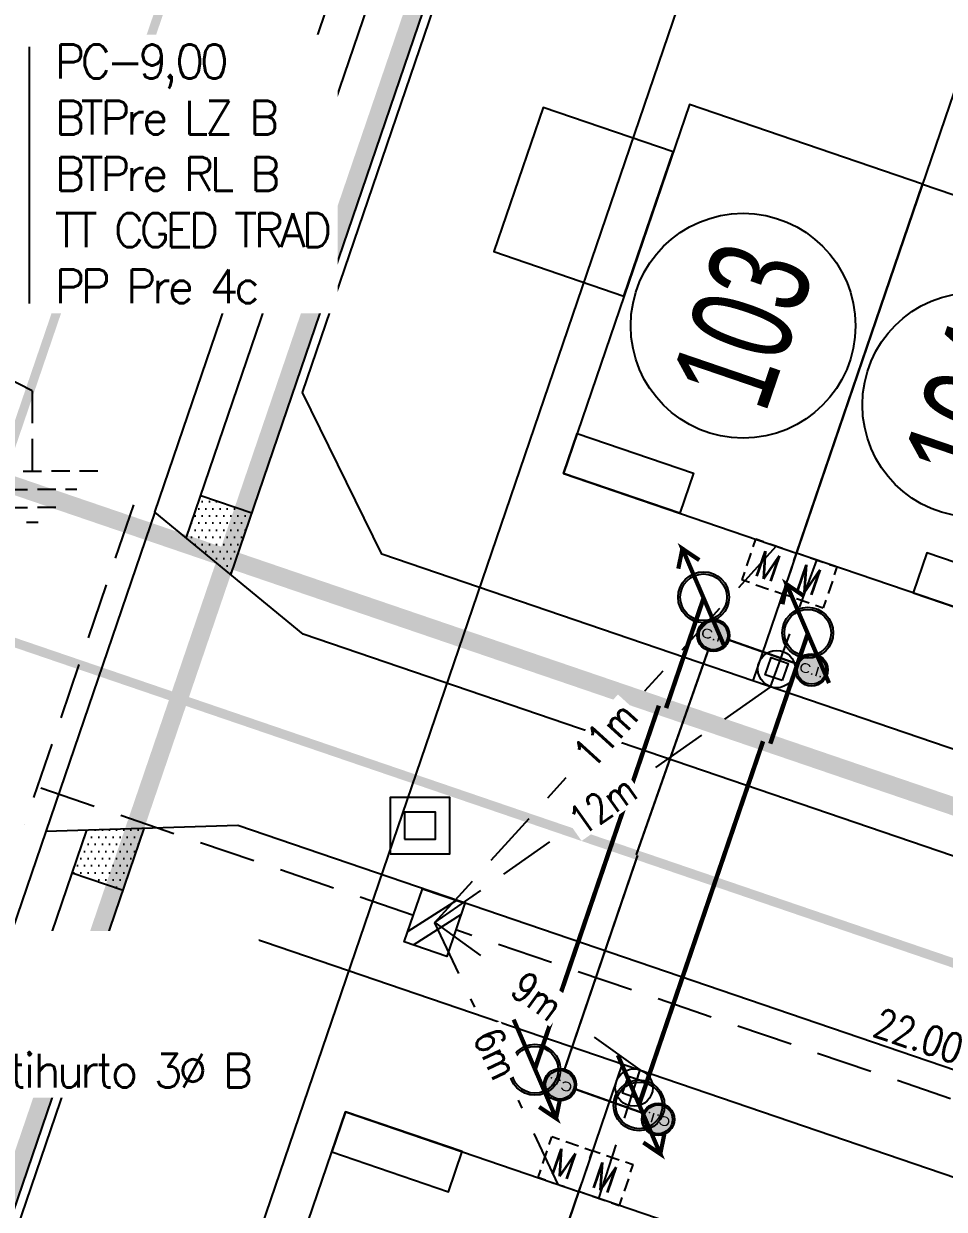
# Model space of a CAD drawing. Extents: x 0 to 336586, y 0 to 6284468.
# Drawn here: x 335309.7 to 335330.17, y 6277760.61 to 6277786.98 of the extents above; entities that cross this region are included whole.
import ezdxf
from ezdxf.enums import TextEntityAlignment as Align

# ---------------------------------------------------------------- set-up
doc = ezdxf.new("R2010")
doc.units = 0
doc.header["$LTSCALE"] = 5
doc.linetypes.add('DASHED', pattern=[0.75, 0.5, -0.25])
doc.linetypes.add('HIDDEN', pattern=[0.375, 0.25, -0.125])
for name, color, linetype in [('ACOM-P', 251, 'DASHED'), ('CALLES-URBANAS', 6, 'Continuous'), ('COTAS', 11, 'Continuous'), ('EQUIPOS', 240, 'Continuous'), ('EQUIPOS_P', 240, 'Continuous'), ('ESTRUCTURAS', 42, 'Continuous'), ('ESTRUCTURAS_E', 42, 'Continuous'), ('ESTRUCTURAS_P', 42, 'Continuous'), ('GRILLA', 254, 'Continuous'), ('LBT_A_P', 100, 'DASHED'), ('LINEA-EDIFICACION-URBANA', 21, 'Continuous'), ('MUROS', 8, 'Continuous'), ('PLANTA', 6, 'Continuous'), ('POSTES_E', 41, 'Continuous'), ('POSTES_P', 41, 'Continuous'), ('Prosan Agua Potable D. Arranque', 1, 'Continuous'), ('Prosan Agua Potable D. MAP', 5, 'Continuous'), ('Prosan Agua Potable P. Cañeria Proyectada', 1, 'Continuous'), ('Prosan Alcantarillado D. Union Domiciliaria', 4, 'Continuous'), ('Prosan Alcantarillado P. Colector Proyectado', 1, 'Continuous'), ('Prosan Pavimentación Solera Rebajada Proyectada', 8, 'HIDDEN'), ('Prosan Pavimentación Vereda Proyectada', 8, 'Continuous'), ('Prosan Pavimentación Vereda Reforzada Proyectada Hatch', 8, 'Continuous'), ('PUNTO-DE-INTERES', 254, 'Continuous'), ('servicios', 6, 'Continuous'), ('TEXTO-BT_P', 151, 'Continuous')]:
    doc.layers.add(name, color=color, linetype=linetype)
doc.styles.add('2mm', font='simplex.shx', dxfattribs={"width": 0.8, "height": 0.65})
doc.styles.add('ARIAL', font='arial.ttf', dxfattribs={"width": 0.82})
doc.styles.add('ROMANS', font='romans.shx', dxfattribs={"height": 1})
doc.styles.add('Swis-50', font='swissc.ttf', dxfattribs={"width": 0.85})
doc.dimstyles.new('ACOMETIDA 500', dxfattribs={"dimtxt": 0.65, "dimasz": 1.8, "dimexe": 1.25, "dimexo": 0.625, "dimtad": 0, "dimdec": 0, "dimtxsty": '2mm', "dimblk": 'NONE', "dimcen": 2.5, "dimse1": 1, "dimse2": 1, "dimclrd": 256, "dimclrt": 2, "dimadec": 0, "dimazin": 0, "dimtfac": 1, "dimtdec": 0, "dimtmove": 0, "dimatfit": 3, "dimldrblk": 'NONE', "dimfxl": 1, "dimtfill": 1, "dimlwd": -1, "dimarcsym": 2})
doc.dimstyles.new('GRILLA X 500', dxfattribs={"dimtxt": 0.5, "dimasz": 1.8, "dimexe": 1.25, "dimexo": 0.625, "dimtad": 0, "dimdec": 0, "dimtxsty": 'ROMANS', "dimblk": 'NONE', "dimcen": 2.5, "dimse1": 1, "dimse2": 1, "dimsd1": 1, "dimsd2": 1, "dimclrd": 256, "dimclrt": 256, "dimadec": 0, "dimazin": 0, "dimtfac": 1, "dimtdec": 0, "dimtmove": 0, "dimatfit": 3, "dimldrblk": 'NONE', "dimfxlon": 1, "dimtfill": 1, "dimlwd": -1, "dimarcsym": 2})
doc.dimstyles.new('VANO 500', dxfattribs={"dimtxt": 0.65, "dimasz": 1.8, "dimexe": 0, "dimexo": 8, "dimgap": 1.2, "dimtad": 0, "dimdec": 0, "dimzin": 0, "dimdsep": 46, "dimtxsty": '2mm', "dimblk": 'NONE', "dimcen": 0, "dimse1": 1, "dimse2": 1, "dimsd1": 1, "dimsd2": 1, "dimclrd": 7, "dimclrt": 2, "dimadec": 0, "dimazin": 0, "dimtfac": 1, "dimtdec": 0, "dimtofl": 0, "dimtmove": 0, "dimatfit": 3, "dimldrblk": 'NONE', "dimfxl": 1, "dimtfill": 1, "dimtolj": 1, "dimtzin": 0, "dimlwd": 25, "dimarcsym": 0})
pattern_1 = [(0, (398815.021874129, 6883263.931051567), (0.079375, 0.15875), [0, -0.15875])]

# ---------------------------------------------------------------- blocks, each defined once
blk = doc.blocks.new('A$C461B3DCE')
at = {"layer": 'Prosan Agua Potable D. MAP', "ltscale": 2}
h = blk.add_hatch(color=4, dxfattribs=at)
h.dxf.hatch_style = 1
edge = h.paths.add_edge_path()
edge.add_line((0.7710314885518511, 0.5448670548734738), (0.7504819952160025, 0.5306253450311521))
edge.add_arc((0.5218886427903211, 0.3768014163459124), 0.2755298927691394, 393.9372072948622, 430.8894317799293)
edge.add_arc((0.5219586611189867, 0.376749035538496), 0.2755564759331746, 70.90675392884668, 215.492820778389)
edge.add_line((0.2976038094080948, 0.2167606861423788), (0.2770543160722461, 0.2025189763000571))
edge.add_arc((0.5218886427903213, 0.3768014163459125), 0.3005298927691393, 70.88943177992928, 215.4447158899646, ccw=False)
edge.add_arc((0.5218886427903213, 0.3768014163459125), 0.3005298927691391, 394.0026343322039, 430.88943177992934, ccw=False)
h = blk.add_hatch(color=4, dxfattribs=at)
h.dxf.hatch_style = 1
edge = h.paths.add_edge_path()
edge.add_line((0.7622593604771488, 0.557190258923689), (0.7420747884321109, 0.5424359027211417))
edge.add_arc((0.521888642790321, 0.3768014163459126), 0.2755298927691394, 0, 36.95222448506712, ccw=False)
edge.add_arc((0.5218620722195667, 0.376884724929531), 0.2755564759331746, 215.3966110015403, 359.98267785108266, ccw=False)
edge.add_line((0.2972388881172841, 0.2172733325026044), (0.2770543160722462, 0.2025189763000571))
edge.add_arc((0.5218886427903211, 0.3768014163459128), 0.3005298927691393, 215.4447158899647, 360)
edge.add_arc((0.5218886427903211, 0.3768014163459128), 0.3005298927691391, 0, 36.88679744772544)
at = {"layer": 'Prosan Agua Potable D. MAP', "color": 4, "ltscale": 2, "const_width": 0.05}
blk.add_lwpolyline([(9.38084215e-08, 1.08246816e-07), (1.023286459401971, 0.7479937492063158), (0.9377070762315523, 0.5236589383472321), (1.023286459402515, 0.7479937492077511), (0.7832410503892931, 0.7426890532315298)], dxfattribs=at)
at = {"layer": 'Prosan Agua Potable D. MAP', "color": 4, "ltscale": 2}
for radius in [0.3005298927691391, 0.2755298927691391]:
    blk.add_circle((0.5218886427903211, 0.3768014163459128), radius, dxfattribs=at)
blk = doc.blocks.new('agua potable')
at = {"layer": 'Prosan Agua Potable D. Arranque', "color": 4, "const_width": 0.1}
for points, elevation in [([(335814.4157710713, 6282451.898715483), (335813.580768897, 6282449.452711968)], -499.809), ([(335816.7329708424, 6282451.107683565), (335815.897968668, 6282448.661680053)], -499.809), ([(335810.663211407, 6282441.430204176), (335813.4205579253, 6282449.50740384)], -499.8090000075405), ([(335812.9804111782, 6282440.639172263), (335815.7377576992, 6282448.716371923)], -499.8090000075405)]:
    blk.add_lwpolyline(points, dxfattribs=dict(at, elevation=elevation))
at = {"layer": 'Prosan Agua Potable P. Cañeria Proyectada', "color": 4, "const_width": 0.4}
for points in [[(335854.3845758403, 6282600.925275253), (335785.7325795351, 6282399.820380611)], [(335715.1385539899, 6282483.05833149), (335803.8139580395, 6282452.786847938)], [(335803.8139580398, 6282452.786847938), (335889.6557240476, 6282423.482694933)]]:
    blk.add_lwpolyline(points, dxfattribs=at)
at = {"layer": 'Prosan Agua Potable D. MAP', "color": 4, "ltscale": 20}
for p, xscale, yscale, zscale, rotation in [((335814.8873817247, 6282450.800931305, -499.809), 1.885254132807255, 1.885254132807255, 1.885254132807255, 77.0827137440164), ((335817.2045814955, 6282450.009899392, -499.809), 1.885254132807254, 1.885254132807254, 1.885254132807254, 77.08271373004237), ((335810.191600754, 6282442.527988355, -499.8090000075405), 1.885254132835699, 1.885254132835699, 1.885254132835699, 257.0827137300424), ((335812.508800525, 6282441.736956439, -499.8090000075405), 1.885254132835698, 1.885254132835698, 1.885254132835698, 257.0827137440164)]:
    blk.add_blockref('A$C461B3DCE', p, dxfattribs=dict(at, xscale=xscale, yscale=yscale, zscale=zscale, rotation=rotation))
blk = doc.blocks.new('UD')
at = {"layer": 'Prosan Alcantarillado D. Union Domiciliaria', "true_color": 0x57ffab}
h = blk.add_hatch(color=101, dxfattribs=at)
edge = h.paths.add_edge_path()
edge.add_arc((6.984919e-10, 0), 0.3200000000000001, 0, 360)
at = {"layer": 'Prosan Alcantarillado D. Union Domiciliaria', "color": 7}
for radius in [0.36, 0.3200000000000001]:
    blk.add_circle((6.984919e-10, 0), radius, dxfattribs=at)
at = {"layer": 'Prosan Alcantarillado D. Union Domiciliaria', "color": 7, "ltscale": 10, "style": 'ARIAL', "oblique": 359.9999998988733, "width": 1.199999998176862}
blk.add_text('C.I.', height=0.2121039574924962, dxfattribs=at).set_placement((0, 0), align=Align.MIDDLE_CENTER)
blk = doc.blocks.new('ALCANTARILLADO')
at = {"layer": 'Prosan Alcantarillado D. Union Domiciliaria', "color": 5, "ltscale": 20, "const_width": 0.05}
for points in [[(30.65377584700764, -198.0063979099505), (32.15849192029418, -198.5353359977016)], [(30.18898056827311, -198.2447350907605), (28.59218417202646, -202.7872803515056)], [(26.99982632389583, -207.5501903375844), (28.62225584814587, -202.7975460436428)], [(27.24311812520318, -207.9974141089479), (28.74682000751636, -208.5292285574833)]]:
    blk.add_lwpolyline(points, dxfattribs=at)
at = {"layer": 'Prosan Alcantarillado P. Colector Proyectado', "color": 5}
for points, const_width in [([(28.22054205274617, -154.0500411273679), (13.36045500034379, -197.5836811513873)], 0.2), ([(100.6309743472957, -227.3755734938895), (14.04279268269602, -197.8166135421488)], 0.2072855569235698)]:
    blk.add_lwpolyline(points, dxfattribs=dict(at, const_width=const_width))
at = {"layer": 'Prosan Alcantarillado D. Union Domiciliaria', "color": 5, "ltscale": 20}
for p, rotation in [((30.30832371251017, -197.9050923163304), 343.655956915462), ((32.49134963827964, -198.6724700179184), 343.655956915462), ((26.89786034004646, -207.8954481238034), 163.546395338698), ((29.07941488975484, -208.6669988220092), 163.546395338698)]:
    blk.add_blockref('UD', p, dxfattribs=dict(at, rotation=rotation))
blk = doc.blocks.new('A$C12F70A7C')
at = {"layer": 'MUROS'}
for points in [[(0, -8.672000000951812), (-5.476999999998952, -8.672000000951812), (-5.476999999998952, 0), (0, 0)], [(-2.738500000006752, 0), (-5.476999999998952, 0), (-5.476999999998952, -0.9399999999441206), (-2.738500000006752, -0.9399999999441206)], [(0, -8.672000000951812), (5.4769999999844, -8.672000000951812), (5.4769999999844, 0), (0, 0)], [(2.7384999999922, 0), (5.4769999999844, 0), (5.4769999999844, -0.9399999999441206), (2.7384999999922, -0.9399999999441206)], [(-5.476999999998952, -7.557999999960883), (-8.53499999998894, -7.557999999960883), (-8.53499999998894, -4.169999999925493), (-5.476999999998952, -4.169999999925493)], [(5.4769999999844, -7.557999999960883), (8.534999999974389, -7.557999999960883), (8.534999999974389, -4.169999999925493), (5.4769999999844, -4.169999999925493)]]:
    blk.add_lwpolyline(points, close=True, dxfattribs=at)
blk = doc.blocks.new('PLANTA')
at = {"layer": 'Prosan Pavimentación Vereda Reforzada Proyectada Hatch'}
h = blk.add_hatch(dxfattribs=at)
h.set_pattern_fill('DOTS', color=256, scale=0.1)
h.set_pattern_definition(pattern_1)
h.paths.add_polyline_path([(335804.3695351921, 6282453.792538088), (335803.2338843399, 6282454.18021984), (335802.9108162123, 6282453.23384413), (335803.9010864072, 6282452.420293308)])
h = blk.add_hatch(dxfattribs=at)
h.set_pattern_fill('DOTS', color=256, scale=0.1)
h.set_pattern_definition(pattern_1)
h.paths.add_polyline_path([(335801.9747926965, 6282446.777528135), (335800.6937611868, 6282446.739340818), (335800.3706930592, 6282445.792965109), (335801.5063439115, 6282445.405283355)])
at = {"layer": 'CALLES-URBANAS', "flags": 128}
blk.add_lwpolyline([(335805.5102754739, 6282451.09827322), (335802.2093748242, 6282453.810109297), (335814.6474977359, 6282490.245574141), (335818.9176027682, 6282490.372865196), (335899.9746823509, 6282462.702080069), (335903.2755830006, 6282459.990243994), (335890.837460089, 6282423.554779149), (335886.5673550565, 6282423.427488094)], close=True, dxfattribs=at)
blk.add_lwpolyline([(335869.7327027355, 6282380.30374775, 0.4142135623773341), (335877.3493657625, 6282384.043593246), (335888.4144491321, 6282416.456961322), (335885.1135484824, 6282419.168797398), (335804.0564688998, 6282446.839582525), (335799.7863638674, 6282446.71229147), (335788.7212804979, 6282414.298923394, 0.4142135623730951), (335792.4611259939, 6282406.682260367), (335796.9383142946, 6282405.153864376)], format="xyb", dxfattribs=at)
blk.add_lwpolyline([(335800.6937611868, 6282446.739340818), (335789.5256998516, 6282414.024315486), (335788.7212804979, 6282414.298923394)], dxfattribs=at)
at = {"layer": 'LINEA-EDIFICACION-URBANA', "ltscale": 0.2}
for p, q in [((335827.4651814417, 6282485.077452198), (335815.5116607213, 6282450.061550919)), ((335812.6040475731, 6282441.544169527), (335800.6505268528, 6282406.528268248))]:
    blk.add_line(p, q, dxfattribs=at)
for points in [[(335815.6207673331, 6282486.132134343), (335819.2112967173, 6282487.895114416), (335898.2271818277, 6282460.921140153), (335899.9901619015, 6282457.330610769), (335889.8641904916, 6282427.668218948), (335886.2736611073, 6282425.905238874), (335807.257775997, 6282452.879213137), (335805.4947959232, 6282456.469742522)], [(335871.4125272388, 6282382.371956202), (335792.3966421284, 6282409.345930465), (335790.6336620546, 6282412.93645985), (335800.7596334646, 6282442.598851671), (335804.3501628488, 6282444.361831745), (335883.3660479591, 6282417.387857482), (335885.1290280329, 6282413.797328098), (335875.003056623, 6282384.134936277)]]:
    blk.add_lwpolyline(points, close=True, dxfattribs=at)
at = {"layer": 'Prosan Pavimentación Solera Rebajada Proyectada', "flags": 128}
blk.add_lwpolyline([(335801.7361869692, 6282453.97164336), (335799.3131760122, 6282446.873825533)], dxfattribs=at)
at = {"layer": 'Prosan Pavimentación Solera Rebajada Proyectada', "linetype": 'Continuous', "flags": 128}
blk.add_lwpolyline([(335802.2093748242, 6282453.810109297), (335799.7863638674, 6282446.71229147)], dxfattribs=at)
at = {"layer": 'Prosan Pavimentación Vereda Proyectada'}
for points in [[(335802.9108162123, 6282453.23384413), (335815.5548950554, 6282490.272623491)], [(335803.9010864072, 6282452.420293308), (335816.835926565, 6282490.310810806)], [(335803.2338843399, 6282454.18021984), (335804.3695351922, 6282453.792538088)], [(335798.1545588452, 6282407.168994445), (335792.253628172, 6282409.183419163), (335790.4176230726, 6282412.922673144), (335801.9747926965, 6282446.777528135)], [(335800.3706930592, 6282445.792965109), (335801.5063439115, 6282445.405283355)]]:
    blk.add_lwpolyline(points, dxfattribs=at)
at = {"layer": 'PUNTO-DE-INTERES', "color": 8}
for centre in [(335815.2948540982, 6282457.955533136), (335820.4469187076, 6282456.196751873)]:
    blk.add_circle(centre, 2.5, dxfattribs=at)
at = {"layer": 'PUNTO-DE-INTERES', "rotation": 161.1514259085047}
blk.add_blockref('A$C12F70A7C', (335816.4808651041, 6282452.90067805), dxfattribs=at)
blk.add_blockref('A$C12F70A7C', (335816.4808651041, 6282452.90067805), dxfattribs=at)
blk.add_blockref('A$C12F70A7C', (335816.4808651041, 6282452.90067805), dxfattribs=at)
at = {"layer": 'PUNTO-DE-INTERES', "xscale": -1, "rotation": 341.1514259085047}
blk.add_blockref('A$C12F70A7C', (335811.6348431904, 6282438.705042396), dxfattribs=at)
blk.add_blockref('A$C12F70A7C', (335811.6348431904, 6282438.705042396), dxfattribs=at)
blk.add_blockref('A$C12F70A7C', (335811.6348431904, 6282438.705042396), dxfattribs=at)
at = {"layer": 'PUNTO-DE-INTERES', "color": 8, "char_height": 2.25, "attachment_point": 5, "rotation": 71.15142590850466, "line_spacing_factor": 0.6, "style": 'Swis-50'}
for s, insert in [('\\fArial Narrow|b0|i0|c00|p39;\\H1x;\\W0.8;103', (335815.2895923953, 6282457.957329344)), ('\\fArial Narrow|b0|i0|c00|p39;\\H1x;\\W0.8;104', (335820.4429724306, 6282456.198099029))]:
    blk.add_mtext(s, dxfattribs=dict(at, insert=insert))
blk = doc.blocks.new('EM-BT_P')
at = {"layer": 'EQUIPOS'}
for p, q in [((-1.59583581811421, 0.990598165203636), (-1.59583581811421, 1.595838092819461)), ((-0.990595890498426, 1.595417830392476), (-1.59583581811421, 1.595417830392476)), ((-0.4940528739877835, 1.595417830392476), (0.4940729303437621, 1.595417830392476)), ((0.9906159468543903, 1.595417830392476), (1.595855874470174, 1.595417830392476)), ((1.595855874470174, 0.990598165203636), (1.595855874470174, 1.595838092819461)), ((-1.59583581811421, 0.4940551486930361), (-1.59583581811421, -0.4940706556385237)), ((1.595855874470174, 0.4940551486930361), (1.595855874470174, -0.4940706556385237)), ((-1.59583581811421, -0.9906136721491804), (-1.59583581811421, -1.595853599764949)), ((-0.990595890498426, -1.595433337337964), (-1.59583581811421, -1.595433337337964)), ((-0.4940528739877835, -1.595433337337964), (0.4940729303437621, -1.595433337337964)), ((0.9906159468543903, -1.595433337337964), (1.595855874470174, -1.595433337337964)), ((1.595855874470174, -0.9906136721491804), (1.595855874470174, -1.595853599764949))]:
    blk.add_line(p, q, dxfattribs=at)
at = {"layer": 'EQUIPOS', "style": 'ROMANS', "width": 0.8}
blk.add_text('M', height=1.98, dxfattribs=at).set_placement((-0.9147899827143248, -0.9896123134684556))
blk = doc.blocks.new('PC-9_P')
at = {"layer": 'POSTES_E'}
for p, q in [((0.6083982158431285, 1.249984817137545), (-1.000003517699549, -0.7605173497908027)), ((0.9999964823004506, 0.728340590182853), (-0.5826881361359098, -1.250015182862455))]:
    blk.add_line(p, q, dxfattribs=at)
blk.add_lwpolyline([(-1.000003517699549, 1.249984817137545), (0.9999964823004506, 1.249984817137545), (0.9999964823004506, -1.250015182862455), (-1.000003517699549, -1.250015182862455)], close=True, dxfattribs=at)
blk = doc.blocks.new('*D142')
at = {"layer": 'Defpoints', "color": 0, "ltscale": 0.5, "transparency": 16777216}
for p in [(335313.544694395, 6277802.438954413), (335306.1142037474, 6277780.672285177), (335307.3538783556, 6277780.24990326)]:
    blk.add_point(p, dxfattribs=at)
at = {"layer": 'COTAS', "color": 2, "ltscale": 0.5, "transparency": 16777216, "insert": (335311.0627839623, 6277791.135397946), "char_height": 0.65, "attachment_point": 5, "rotation": 71.1849972930792, "style": '2mm', "bg_fill": 3, "box_fill_scale": 1.1, "bg_fill_color": 256, "bg_fill_true_color": 13158600, "bg_fill_transparency": 0}
blk.add_mtext('\\A1;23.00', dxfattribs=at)
blk = doc.blocks.new('_None')
blk = doc.blocks.new('*D171')
at = {"layer": 'Defpoints', "color": 0, "ltscale": 0.5, "transparency": 16777216}
for p in [(335319.1942090986, 6277768.021274995), (335318.8406290959, 6277766.985408935), (335339.6620046571, 6277759.878275124)]:
    blk.add_point(p, dxfattribs=at)
at = {"layer": 'COTAS', "color": 2, "ltscale": 0.5, "transparency": 16777216, "insert": (335329.6048993387, 6277764.467715295), "char_height": 0.65, "attachment_point": 5, "rotation": 341.1532989762952, "style": '2mm', "bg_fill": 3, "box_fill_scale": 1.1, "bg_fill_color": 256, "bg_fill_true_color": 13158600, "bg_fill_transparency": 0}
blk.add_mtext('\\A1;22.00', dxfattribs=at)
blk = doc.blocks.new('*D172')
at = {"layer": 'Defpoints', "color": 0, "ltscale": 0.5, "transparency": 16777216}
for p in [(335294.5871112004, 6277776.420601974), (335294.2335338141, 6277775.38474358), (335318.8406290959, 6277766.985408935)]:
    blk.add_point(p, dxfattribs=at)
at = {"layer": 'COTAS', "color": 2, "ltscale": 0.5, "transparency": 16777216, "insert": (335306.8906601497, 6277772.220938484), "char_height": 0.65, "attachment_point": 5, "rotation": 341.1532989762952, "style": '2mm', "bg_fill": 3, "box_fill_scale": 1.1, "bg_fill_color": 256, "bg_fill_true_color": 13158600, "bg_fill_transparency": 0}
blk.add_mtext('\\A1;26.00', dxfattribs=at)
blk = doc.blocks.new('PM-6_P')
at = {"layer": 'POSTES_E'}
blk.add_lwpolyline([(-0.6677519658405187, 0.6677414800509212), (0.6677199434739736, 0.6677414800509212), (0.6677199434739736, -0.66773042926323), (-0.6677519658405187, -0.66773042926323)], close=True, dxfattribs=at)
blk.add_circle((-1.601118327254625e-05, 5.52539384557349e-06), 1.386432699211355, dxfattribs=at)
blk = doc.blocks.new('*D313')
at = {"layer": 'ACOM-P', "ltscale": 0.5, "transparency": 16777216}
for p, q in [((335318.8406290971, 6277766.985408937), (335320.1938215592, 6277766.015491253)), ((335323.4082807377, 6277763.711487287), (335322.0550882756, 6277764.681404971))]:
    blk.add_line(p, q, dxfattribs=at)
at = {"layer": 'Defpoints', "color": 0, "ltscale": 0.5, "transparency": 16777216}
for p in [(335318.8406290957, 6277766.985408935), (335318.8406290971, 6277766.985408937), (335323.4082807368, 6277763.711487286)]:
    blk.add_point(p, dxfattribs=at)
at = {"layer": 'ACOM-P', "color": 2, "ltscale": 0.5, "transparency": 16777216, "insert": (335321.1244549174, 6277765.348448112), "char_height": 0.65, "attachment_point": 5, "rotation": 324.3684632309288, "style": '2mm', "bg_fill": 3, "box_fill_scale": 1.1, "bg_fill_color": 256, "bg_fill_true_color": 13158600, "bg_fill_transparency": 0}
blk.add_mtext('9m', dxfattribs=at)
blk = doc.blocks.new('*D314')
at = {"layer": 'ACOM-P', "ltscale": 0.5, "transparency": 16777216}
for p, q in [((335318.8399052368, 6277766.985067429), (335319.7247546539, 6277765.109516483)), ((335321.5867013615, 6277761.162883483), (335320.7018519454, 6277763.038434427))]:
    blk.add_line(p, q, dxfattribs=at)
at = {"layer": 'Defpoints', "color": 0, "ltscale": 0.5, "transparency": 16777216}
for p in [(335318.8399052368, 6277766.985067429), (335318.8406291017, 6277766.985408934), (335321.5874252263, 6277761.163224989)]:
    blk.add_point(p, dxfattribs=at)
at = {"layer": 'ACOM-P', "color": 2, "ltscale": 0.5, "transparency": 16777216, "insert": (335320.2133032992, 6277764.073975455), "char_height": 0.65, "attachment_point": 5, "rotation": 295.25705089425094, "style": '2mm', "bg_fill": 3, "box_fill_scale": 1.1, "bg_fill_color": 256, "bg_fill_true_color": 13158600, "bg_fill_transparency": 0}
blk.add_mtext('6m', dxfattribs=at)
blk = doc.blocks.new('*D319')
at = {"layer": 'ACOM-P', "ltscale": 0.5, "transparency": 16777216}
for p, q in [((335326.4335522149, 6277775.358296587), (335323.5058144452, 6277772.129814083)), ((335318.840132508, 6277766.984861327), (335321.7678702762, 6277770.213343831))]:
    blk.add_line(p, q, dxfattribs=at)
at = {"layer": 'Defpoints', "color": 0, "ltscale": 0.5, "transparency": 16777216}
for p in [(335326.4333249433, 6277775.358502688), (335318.8399052368, 6277766.985067427), (335318.840132508, 6277766.984861327)]:
    blk.add_point(p, dxfattribs=at)
at = {"layer": 'ACOM-P', "color": 2, "ltscale": 0.5, "transparency": 16777216, "insert": (335322.6368423612, 6277771.171578958), "char_height": 0.65, "attachment_point": 5, "rotation": 47.796799828116896, "style": '2mm', "bg_fill": 3, "box_fill_scale": 1.1, "bg_fill_color": 256, "bg_fill_true_color": 13158600, "bg_fill_transparency": 0}
blk.add_mtext('11m', dxfattribs=at)
blk = doc.blocks.new('*D322')
at = {"layer": 'ACOM-P', "ltscale": 0.5, "transparency": 16777216}
for p, q in [((335326.3109205631, 6277772.230566442), (335323.6749773687, 6277770.37977691)), ((335318.8406291013, 6277766.985408936), (335321.4765722957, 6277768.836198466))]:
    blk.add_line(p, q, dxfattribs=at)
at = {"layer": 'Defpoints', "color": 0, "ltscale": 0.5, "transparency": 16777216}
for p in [(335326.310920564, 6277772.23056644), (335326.3109205631, 6277772.230566442), (335318.8406291022, 6277766.985408934)]:
    blk.add_point(p, dxfattribs=at)
at = {"layer": 'ACOM-P', "color": 2, "ltscale": 0.5, "transparency": 16777216, "insert": (335322.5757748326, 6277769.607987688), "char_height": 0.65, "attachment_point": 5, "rotation": 35.07405885265435, "style": '2mm', "bg_fill": 3, "box_fill_scale": 1.1, "bg_fill_color": 256, "bg_fill_true_color": 13158600, "bg_fill_transparency": 0}
blk.add_mtext('12m', dxfattribs=at)
blk = doc.blocks.new('CA 3Ø-P')
at = {"layer": 'ESTRUCTURAS'}
for points in [[(-1.307126184576191, -1.266878571361303), (1.346075665089302, -1.266878571361303), (1.346075665089302, 1.246819127351046), (-1.307126184576191, 1.246819127351046)], [(-0.676001158892177, -0.6099489843472838), (0.7149506394052878, -0.6099489843472838), (0.7149506394052878, 0.5898895403370261), (-0.676001158892177, 0.5898895403370261)]]:
    blk.add_lwpolyline(points, close=True, dxfattribs=at)
blk = doc.blocks.new('*D440')
at = {"layer": 'Defpoints', "color": 0, "ltscale": 0.5, "transparency": 16777216}
for p in [(335402.3497128253, 6277986.733224559), (335398.5975279866, 6277900), (0, 0)]:
    blk.add_point(p, dxfattribs=at)
at = {"layer": 'GRILLA', "ltscale": 0.5, "transparency": 16777216, "insert": (335402.3497128243, 6277991.143938844), "char_height": 1, "attachment_point": 5, "rotation": 90, "style": 'ROMANS', "bg_fill": 3, "box_fill_scale": 1.1, "bg_fill_color": 256, "bg_fill_true_color": 13158600, "bg_fill_transparency": 0}
blk.add_mtext('X-335399', dxfattribs=at)
blk = doc.blocks.new('TT-S_P')
at = {"layer": 'ESTRUCTURAS_E', "ltscale": 3}
for p, q in [((1.657170947816326, -0.8640653022951028), (0, 0)), ((4.069243126028397, -2.121743563292085), (2.412072178212014, -1.257678260997011)), ((6.570607230804427, -3.425979516855932), (4.913436282988101, -2.561914214560829)), ((9.105852084715393, -4.74788122770434), (7.368990578442236, -3.8422644810191)), ((9.105852084715535, -4.747881227704397), (9.105852084715535, -6.800140530395112)), ((9.105852084715535, -7.785268621837815), (9.105852084715535, -9.837527924528558)), ((4.937199434267285, -9.837527924525233), (6.115733717630775, -9.837527924525233)), ((6.713632307243472, -9.837527924525233), (7.892166590607018, -9.837527924525233)), ((8.516584943035012, -9.837527924528558), (9.695119226398559, -9.837527924528558)), ((11.49807186218996, -9.837527924525233), (10.31953757882647, -9.837527924525233)), ((13.27450473516626, -9.837527924525233), (12.09597045180271, -9.837527924525233)), ((6.287813355392416, -11.00585093154979), (7.003679050656899, -11.00585093154979)), ((7.628097403084865, -11.00585093155311), (8.806631686448354, -11.00585093155311)), ((10.60958432223984, -11.00585093154979), (9.431050038876348, -11.00585093154979)), ((11.92389081404107, -11.00585093154979), (11.20748291185259, -11.00585093154979)), ((7.628097403084865, -12.14540153467328), (8.806631686448354, -12.14540153467328)), ((10.60958432223984, -12.14540153467001), (9.431050038876348, -12.14540153467001)), ((9.468130448197767, -13.10210014875597), (8.743573721235746, -13.10210014875597))]:
    blk.add_line(p, q, dxfattribs=at)

msp = doc.modelspace()

# ---------------------------------------------------------------- linework, layer by layer
at = {"layer": 'LBT_A_P', "ltscale": 0.5}
for points in [[(335318.3663794997, 6277767.147288305), (335294.706725235, 6277775.223225405)], [(335339.1868726084, 6277760.040455909), (335319.312765609, 6277766.82425064)]]:
    msp.add_lwpolyline(points, dxfattribs=at)

# ---------------------------------------------------------------- block references
at = {"layer": 'EQUIPOS_P', "ltscale": 5, "xscale": 0.3, "yscale": 0.3, "zscale": 0.3, "rotation": 341.1514259146094}
for p in [(335326.2786935012, 6277774.905544255), (335327.1848960812, 6277774.596323416), (335321.7420524773, 6277761.616189767), (335322.6482550572, 6277761.306968927)]:
    msp.add_blockref('EM-BT_P', p, dxfattribs=at)
at = {"layer": 'PLANTA'}
msp.add_blockref('PLANTA', (-489.5943777723587, -4677.696606804617), dxfattribs=at)
at = {"layer": 'POSTES_P', "ltscale": 5, "xscale": 0.5, "yscale": 0.5, "zscale": 0.5, "rotation": 341.1532593116044}
msp.add_blockref('PC-9_P', (335318.8395742497, 6277766.985768994), dxfattribs=at)
at = {"layer": 'servicios', "color": 1}
msp.add_blockref('ALCANTARILLADO', (335294.7307215866, 6277971.279013176), dxfattribs=at)
at = {"layer": 'servicios'}
msp.add_blockref('agua potable', (-489.5943777723587, -4677.696606804617), dxfattribs=at)

# ---------------------------------------------------------------- next in the draw order: texts
at = {"layer": 'TEXTO-BT_P', "ltscale": 0.5, "insert": (335304.9181458768, 6277764.946934345), "char_height": 0.7499999981250001, "attachment_point": 4, "style": 'ROMANS', "bg_fill": 3, "box_fill_scale": 1.3, "bg_fill_color": 256, "bg_fill_transparency": 0}
msp.add_mtext('{\\T0.8;PC-9,00\\PBTPre P B\\PBTPre CAntihurto 3Ø B}', dxfattribs=at)

# ---------------------------------------------------------------- next in the draw order: dimensions: what is measured, and where the dimension line sits
at = {"layer": 'COTAS', "ltscale": 0.5}
for base, p1, p2, angle, picture, middle in [((335307.3538783556, 6277780.24990326), (335313.5446943952, 6277802.438954414), (335306.1142037475, 6277780.672285178), 71.1849972930792, '*D142', (335311.0627839623, 6277791.135397946)), ((335319.1942090986, 6277768.021274995), (335339.6620046571, 6277759.878275124), (335318.840629096, 6277766.985408935), 341.1532989762952, '*D171', (335329.6048993387, 6277764.467715295))]:
    dim = msp.add_linear_dim(base=base, p1=p1, p2=p2, angle=angle, dimstyle='VANO 500', override={"dimpost": '.00', "dimsah": 1, "dimtmove": 1}, dxfattribs=at)
    dim.commit()
    dim.dimension.update_dxf_attribs({"geometry": picture, "text_midpoint": middle})

# ---------------------------------------------------------------- next in the draw order: linework, layer by layer
at = {"layer": 'ACOM-P', "ltscale": 0.5}
msp.add_lwpolyline([(335322.4936278061, 6277760.854004148), (335323.4082807365, 6277763.711487285)], dxfattribs=at)
at = {"layer": 'TEXTO-BT_P', "ltscale": 0.5}
msp.add_lwpolyline([(335309.8200626483, 6277786.461263319), (335309.8200626483, 6277780.756199206)], dxfattribs=at)

# ---------------------------------------------------------------- next in the draw order: block references
at = {"layer": 'POSTES_P', "ltscale": 5, "xscale": 0.3, "yscale": 0.3, "zscale": 0.3, "rotation": 161.1514259169997}
msp.add_blockref('PM-6_P', (335323.2739030615, 6277763.317864536), dxfattribs=at)

# ---------------------------------------------------------------- next in the draw order: texts
at = {"layer": 'TEXTO-BT_P', "ltscale": 0.5, "insert": (335310.3934689161, 6277783.634626079), "char_height": 0.7499999981250001, "attachment_point": 4, "style": 'ROMANS', "bg_fill": 3, "box_fill_scale": 1.3, "bg_fill_color": 256, "bg_fill_transparency": 0}
msp.add_mtext('{\\T0.8;PC-9,00\\PBTPre LZ B\\PBTPre RL B\\PTT CGED TRAD\\PPP Pre 4c}', dxfattribs=at)

# ---------------------------------------------------------------- next in the draw order: dimensions: what is measured, and where the dimension line sits
at = {"layer": 'COTAS', "ltscale": 0.5}
dim = msp.add_linear_dim(base=(335294.5871112004, 6277776.420601974), p1=(335318.840629096, 6277766.985408935), p2=(335294.233533814, 6277775.38474358), angle=341.1532989762952, dimstyle='VANO 500', override={"dimpost": '.00', "dimsah": 1, "dimtmove": 1}, dxfattribs=at)
dim.commit()
dim.dimension.update_dxf_attribs({"geometry": '*D172', "text_midpoint": (335306.8906601497, 6277772.220938484)})

# ---------------------------------------------------------------- next in the draw order: dimensions: what is measured, and where the dimension line sits
at = {"layer": 'ACOM-P', "ltscale": 0.5}
dim = msp.add_aligned_dim(p1=(335323.4082807365, 6277763.711487285), p2=(335318.840629096, 6277766.985408935), distance=-2.1243024344111198e-09, text='9m', dimstyle='ACOMETIDA 500', override={"dimpost": 'm', "dimsah": 1}, dxfattribs=at)
dim.commit()
dim.dimension.update_dxf_attribs({"geometry": '*D313', "text_midpoint": (335321.1244549174, 6277765.348448112)})

# ---------------------------------------------------------------- next in the draw order: dimensions: what is measured, and where the dimension line sits
dim = msp.add_aligned_dim(p1=(335321.5874252262, 6277761.163224988), p2=(335318.8406291012, 6277766.985408933), distance=0.0008003777830726232, dimstyle='ACOMETIDA 500', override={"dimpost": 'm', "dimsah": 1}, dxfattribs=at)
dim.commit()
dim.dimension.update_dxf_attribs({"geometry": '*D314', "text_midpoint": (335320.2133032992, 6277764.073975455)})

# ---------------------------------------------------------------- next in the draw order: dimensions: what is measured, and where the dimension line sits
dim = msp.add_aligned_dim(p1=(335326.4333249436, 6277775.358502688), p2=(335318.839905236, 6277766.985067428), distance=0.0003068062961528194, dimstyle='ACOMETIDA 500', override={"dimpost": 'm', "dimsah": 1}, dxfattribs=at)
dim.commit()
dim.dimension.update_dxf_attribs({"geometry": '*D319', "text_midpoint": (335322.6368423612, 6277771.171578958)})

# ---------------------------------------------------------------- next in the draw order: linework, layer by layer
msp.add_lwpolyline([(335326.3109205639, 6277772.230566439), (335327.3395275236, 6277775.049281849)], dxfattribs=at)

# ---------------------------------------------------------------- next in the draw order: block references
at = {"layer": 'POSTES_P', "ltscale": 5, "xscale": 0.3, "yscale": 0.3, "zscale": 0.3, "rotation": 161.1514259169997}
msp.add_blockref('PM-6_P', (335326.4452784722, 6277772.624199439), dxfattribs=at)

# ---------------------------------------------------------------- next in the draw order: dimensions: what is measured, and where the dimension line sits
at = {"layer": 'ACOM-P', "ltscale": 0.5}
dim = msp.add_aligned_dim(p1=(335318.8406291021, 6277766.985408933), p2=(335326.3109205639, 6277772.230566439), distance=2.721436613968166e-09, text='12m', dimstyle='ACOMETIDA 500', override={"dimpost": 'm', "dimsah": 1}, dxfattribs=at)
dim.commit()
dim.dimension.update_dxf_attribs({"geometry": '*D322', "text_midpoint": (335322.5757748326, 6277769.607987688)})

# ---------------------------------------------------------------- next in the draw order: linework, layer by layer
at = {"layer": 'COTAS', "ltscale": 0.5}
msp.add_lwpolyline([(335362.2680615917, 6277936.380582445), (335369.7928430812, 6277920.833926625), (335359.8919790454, 6277891.789439952), (335351.9786050512, 6277868.575269205), (335343.573063876, 6277843.962567884), (335335.1702238407, 6277819.357830206), (335327.74034556, 6277797.592977937), (335320.3098454535, 6277775.826304492), (335313.2028161917, 6277755.003915701), (335305.33604002, 6277731.955675586), (335292.1667365858, 6277714.263585042), (335283.1480098616, 6277687.844687042), (335272.0458240549, 6277658.806156371), (335259.5549396134, 6277634.339372378)], dxfattribs=at)

# ---------------------------------------------------------------- next in the draw order: block references
at = {"layer": 'ESTRUCTURAS_P', "xscale": 0.5, "yscale": 0.5, "zscale": 0.5}
msp.add_blockref('CA 3Ø-P', (335318.5046499354, 6277769.147670011), dxfattribs=at)

# ---------------------------------------------------------------- next in the draw order: dimensions: what is measured, and where the dimension line sits
at = {"layer": 'GRILLA', "ltscale": 0.5}
dim = msp.add_ordinate_dim(feature_location=(335398.5975279866, 6277900), offset=(3.7521848386968486, 86.733224558644), dtype=1, origin=(0, 0), dimstyle='GRILLA X 500', override={"dimpost": 'X-<>', "dimsah": 1}, dxfattribs=at)
dim.commit()
dim.dimension.update_dxf_attribs({"geometry": '*D440', "text_midpoint": (335402.3497128243, 6277991.143938844)})

# ---------------------------------------------------------------- next in the draw order: block references
at = {"layer": 'ESTRUCTURAS_P', "ltscale": 5, "xscale": 0.35, "yscale": 0.35, "zscale": 0.35}
msp.add_blockref('TT-S_P', (335306.7056885664, 6277780.470367598), dxfattribs=at)

doc.saveas('drawing.dxf')
